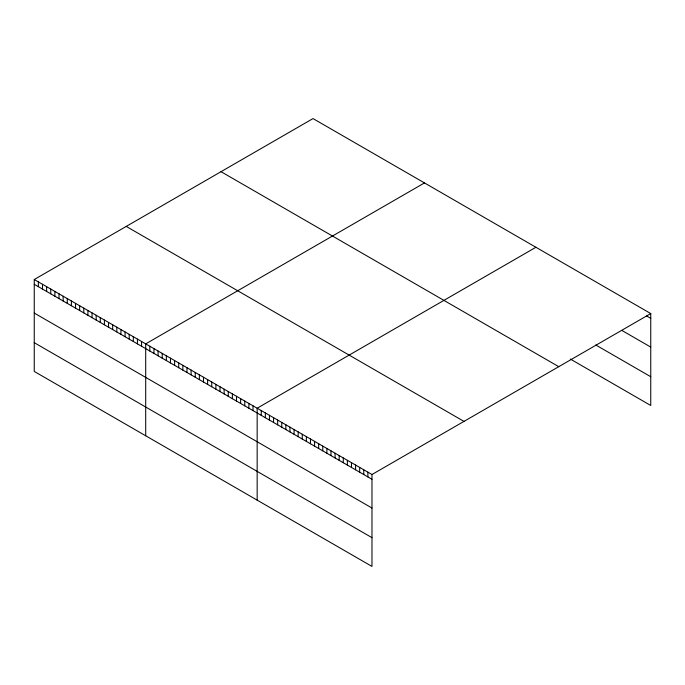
<?xml version="1.0" encoding="UTF-8"?>
<svg xmlns="http://www.w3.org/2000/svg" width="685" height="685" viewBox="0 0 685 685"><rect width="100%" height="100%" fill="white"/><g stroke="black" fill="none" stroke-linecap="round" stroke-linejoin="round"><path stroke-width="1.03" d="M34.25 279.523L371.981 474.508L371.981 566.426L34.25 371.433L34.25 279.523L313.019 118.573L650.75 313.567L650.75 405.477L570.365 359.068M424.469 182.921L145.7 343.87L145.7 435.78M535.918 247.268L257.158 408.217L257.158 500.127M371.981 474.508L650.75 313.567M646.649 315.973L650.75 318.345M622.04 330.521L650.75 347.098M595.796 344.992L650.75 376.724M221.024 171.687L558.754 366.68M126.245 226.41L463.976 421.395M34.25 284.301L371.981 479.286M34.25 313.054L371.981 508.039M34.25 342.68L371.981 537.665M367.879 472.145L367.879 476.914M363.778 469.773L363.778 474.551M359.676 467.41L359.676 472.179M355.575 465.038L355.575 469.816M351.482 462.675L351.482 467.444M347.381 460.303L347.381 465.081M343.279 457.94L343.279 462.709M339.178 455.568L339.178 460.346M335.076 453.205L335.076 457.974M330.975 450.833L330.975 455.611M326.873 448.461L326.873 453.239M322.772 446.098L322.772 450.876M318.671 443.726L318.671 448.504M314.569 441.363L314.569 446.14M310.468 438.991L310.468 443.769M306.366 436.628L306.366 441.405M302.265 434.256L302.265 439.034M298.163 431.892L298.163 436.67M294.062 429.521L294.062 434.299M289.96 427.157L289.96 431.935M285.859 424.786L285.859 429.563M281.758 422.422L281.758 427.192M277.656 420.051L277.656 424.828M273.555 417.687L273.555 422.457M269.453 415.315L269.453 420.093M265.352 412.952L265.352 417.722M261.259 410.58L261.259 415.358M253.022 405.828L253.022 410.606M248.895 403.448L248.895 408.226M244.768 401.067L244.768 405.837M240.641 398.679L240.641 403.456M236.513 396.298L236.513 401.076M232.386 393.918L232.386 398.687M228.259 391.529L228.259 396.307M224.132 389.149L224.132 393.926M220.005 386.768L220.005 391.537M215.878 384.379L215.878 389.157M211.751 381.999L211.751 386.777M207.623 379.618L207.623 384.388M203.488 377.229L203.488 382.007M199.361 374.849L199.361 379.627M195.234 372.469L195.234 377.238M191.106 370.08L191.106 374.858M186.979 367.699L186.979 372.477M182.852 365.319L182.852 370.088M178.725 362.93L178.725 367.708M174.598 360.55L174.598 365.328M170.471 358.169L170.471 362.939M166.344 355.78L166.344 360.558M162.217 353.4L162.217 358.178M158.089 351.02L158.089 355.789M153.954 348.631L153.954 353.409M149.827 346.25L149.827 351.028M141.572 341.481L141.572 346.259M137.445 339.101L137.445 343.879M133.318 336.72L133.318 341.49M129.191 334.331L129.191 339.109M125.064 331.951L125.064 336.729M120.937 329.571L120.937 334.34M116.81 327.182L116.81 331.96M112.682 324.801L112.682 329.579M108.555 322.421L108.555 327.199M104.42 320.032L104.42 324.81M100.293 317.652L100.293 322.429M96.165 315.271L96.165 320.049M92.038 312.882L92.038 317.66M87.911 310.502L87.911 315.28M83.784 308.122L83.784 312.899M79.657 305.733L79.657 310.51M75.53 303.352L75.53 308.13M71.403 300.972L71.403 305.75M67.276 298.583L67.276 303.361M63.148 296.203L63.148 300.98M59.021 293.822L59.021 298.6M54.886 291.433L54.886 296.211M50.758 289.053L50.758 293.831M46.631 286.673L46.631 291.45M42.504 284.292L42.504 289.061M38.377 281.903L38.377 286.681"/></g></svg>
